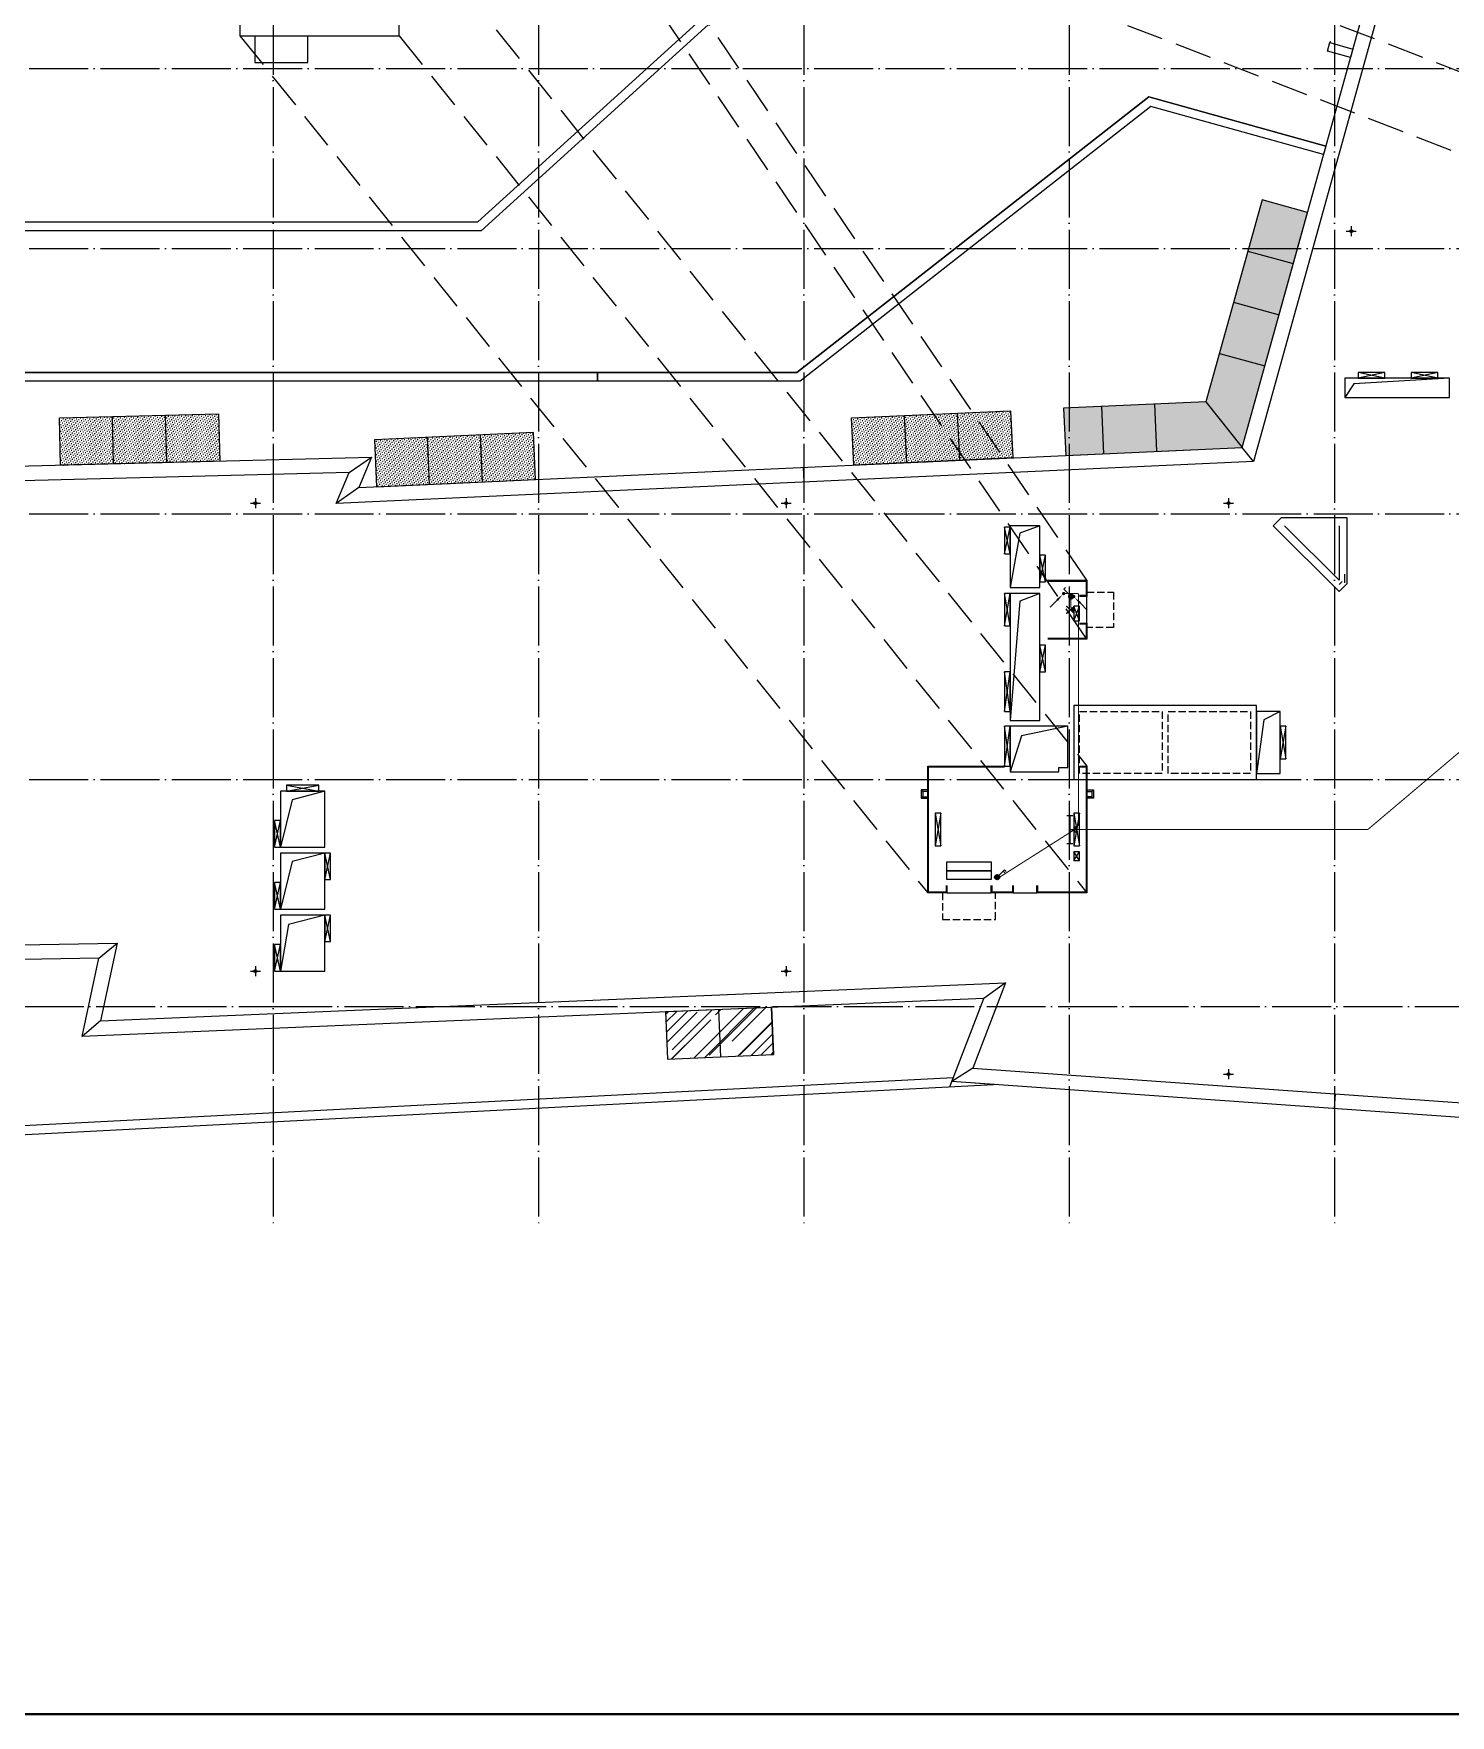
# Model space of a CAD drawing. Extents: x -288892 to 250096, y -100054 to 404668.
# Drawn here: x 51278 to 99325, y 243262 to 300285 of the extents above; entities that cross this region are included whole.
import ezdxf
from ezdxf.enums import TextEntityAlignment as Align
from ezdxf.xclip import XClip

# ---------------------------------------------------------------- set-up
doc = ezdxf.new("R2010")
doc.units = 0
doc.header["$LTSCALE"] = 1000
doc.header["$MEASUREMENT"] = 0
for name, pattern in [('104-14# 核心筒$0$DOTE', [2.42, 2, -0.2, 0.02, -0.2]), ('DASH', [0.35, 0.25, -0.1]), ('X-104 14#平面$0$DASH', [0.35, 0.25, -0.1])]:
    doc.linetypes.add(name, pattern=pattern)
doc.layers.get('0').update_dxf_attribs({"linetype": 'CONTINUOUS'})
for name, color, linetype in [('104-14# 核心筒$0$A_AXIS-轴线', 36, '104-14# 核心筒$0$DOTE'), ('EQUIP-照明', 3, 'CONTINUOUS'), ('LWIRE', 4, 'CONTINUOUS'), ('TEL_TEXT', 3, 'CONTINUOUS'), ('WIRE-应急', 2, 'DASH'), ('X-104 14#平面$0$02-TEXT_标注', 130, 'CONTINUOUS'), ('X-104 14#平面$0$A-C_玻璃幕墙', 140, 'CONTINUOUS'), ('X-104 14#平面$0$A-C_门', 150, 'CONTINUOUS'), ('X-104 14#平面$0$A-E_楼梯', 171, 'CONTINUOUS'), ('X-104 14#平面$0$A-O_分水线', 127, 'CONTINUOUS'), ('X-104 14#平面$0$A-O_屋面', 201, 'CONTINUOUS'), ('X-104 14#平面$0$A-SUR_保温', 222, 'CONTINUOUS'), ('X-104 14#平面$0$A-SUR_看线', 231, 'CONTINUOUS'), ('X-104 14#平面$0$A-TECH_暖通', 6, 'CONTINUOUS'), ('X-104 14#平面$0$A-TECH_电气', 240, 'CONTINUOUS'), ('X-104 14#平面$0$DOOR_FIRE', 220, 'CONTINUOUS'), ('X-104 14#平面$0$DUCT-新风管立管', 3, 'CONTINUOUS'), ('X-104 14#平面$0$EH_玻璃', 156, 'CONTINUOUS'), ('X-104 14#平面$0$SURFACE', 6, 'CONTINUOUS'), ('X-104 14#平面$0$图例', 7, 'CONTINUOUS')]:
    doc.layers.add(name, color=color, linetype=linetype)
doc.layers.add('X-104 14#平面$0$04-不打印_辅助线', color=165, linetype='CONTINUOUS', plot=False)
doc.layers.get('X-104 14#平面$0$A-O_分水线').off()
doc.styles.add('_TEL_DIM', font='SIMPLEX', dxfattribs={"width": 0.8, "height": 3.5, "bigfont": 'HZTXT'})
doc.styles.get("Standard").update_dxf_attribs({"font": 'gbenor.shx', "bigfont": 'gbcbig.shx'})
pattern_1 = [(45, (0, 0), (-28.0633, 84.189901), [0, -79.375])]

# ---------------------------------------------------------------- blocks, each defined once
blk = doc.blocks.new('图框-A1+1-4')
at = {"const_width": 0.5}
blk.add_lwpolyline([(976, 584), (25, 584), (25, 10), (976, 10)], close=True, dxfattribs=at)
blk = doc.blocks.new('104-14# 核心筒')
at = {"layer": '104-14# 核心筒$0$A_AXIS-轴线'}
for p, q in [((59400, 317834), (59400, 259755)), ((68400, 317834), (68400, 259755)), ((77400, 317834), (77400, 259755)), ((86400, 317834), (86400, 259755)), ((95400, 317834), (95400, 259755)), ((-9370, 299100), (120260, 299100)), ((-9370, 293000), (120260, 293000)), ((-9370, 284000), (120260, 284000)), ((-9370, 275000), (120260, 275000)), ((-9520, 267300), (59400, 267300)), ((59400, 267300), (120260, 267300))]:
    blk.add_line(p, q, dxfattribs=at)
blk = doc.blocks.new('X-104 14#平面$0$jtkjuyriuy')
h = blk.add_hatch()
h.set_pattern_fill('ANSI31', color=8, scale=30, angle=45)
h.set_pattern_definition([(90, (0, 0), (-47.625, 1e-14), [])])
h.paths.add_polyline_path([(-138, 138), (138, 138), (138, -138), (-138, -138)])
for points in [[(-168, 168), (168, 168), (168, -168), (-168, -168)], [(-138, 138), (138, 138), (138, -138), (-138, -138)]]:
    blk.add_lwpolyline(points, close=True)
at = {"layer": 'X-104 14#平面$0$04-不打印_辅助线'}
for p, q in [((-168, 0), (168, 0)), ((0, 168), (0, -168))]:
    blk.add_line(p, q, dxfattribs=at)
blk = doc.blocks.new('X-104 14#平面$0$ddddllll')
at = {"layer": 'X-104 14#平面$0$A-O_分水线'}
for p in [(71663, 24257), (34500, 15034), (52500, 15034), (67500, 15034), (34500, -829), (52500, -829), (67500, -4329)]:
    blk.add_blockref('X-104 14#平面$0$jtkjuyriuy', p, dxfattribs=at)
blk = doc.blocks.new('X-104 14#平面$0$000003333')
for centre in [(95963, 293585), (58800, 284363), (76800, 284363), (91800, 284363), (58800, 268500), (76800, 268500), (91800, 265000)]:
    blk.add_circle(centre, 50)
blk = doc.blocks.new('X-104 14#平面$0$A$C6C68079C')
at = {"layer": 'X-104 14#平面$0$图例'}
for p, q in [((91, 87), (145, 141)), ((91, -87), (145, -137))]:
    blk.add_line(p, q, dxfattribs=at)
for points in [[(-80, -137), (-80, 141), (145, 141), (145, -137)], [(-80, -87), (-80, 87), (91, 87), (91, -87)]]:
    blk.add_lwpolyline(points, close=True, dxfattribs=at)
blk = doc.blocks.new('*U1800')
blk.add_lwpolyline([(200, 0), (200, 300), (0, 300), (0, 0), (200, 0), (0, 300), (0, 0), (200, 300)])
blk = doc.blocks.new('*U1799')
blk.add_lwpolyline([(200, 0), (200, 500), (0, 500), (0, 0), (200, 0), (0, 500), (0, 0), (200, 500)])
blk = doc.blocks.new('X-104 14#平面$0$dd')
at = {"layer": 'X-104 14#平面$0$A-TECH_电气'}
for name, p in [('*U1799', (86613, -18723)), ('*U1800', (86613, -26854))]:
    blk.add_blockref(name, p, dxfattribs=at)
blk = doc.blocks.new('*U1803')
blk.add_lwpolyline([(200, 0), (200, 900), (0, 900), (0, 0), (200, 0), (0, 900), (0, 0), (200, 900)])
blk = doc.blocks.new('*U1812')
blk.add_lwpolyline([(200, 0), (200, 1100), (0, 1100), (0, 0), (200, 0), (0, 1100), (0, 0), (200, 1100)])
blk = doc.blocks.new('*U1813')
blk.add_lwpolyline([(200, 0), (200, 1350), (0, 1350), (0, 0), (200, 0), (0, 1350), (0, 0), (200, 1350)])
blk = doc.blocks.new('X-104 14#平面')
at = {"layer": 'X-104 14#平面$0$EH_玻璃'}
h = blk.add_hatch(dxfattribs=at)
h.set_pattern_fill('DOTS', color=256, scale=50, angle=45)
h.set_pattern_definition(pattern_1)
h.paths.add_polyline_path([(91035, 287801), (86210, 287581), (86282, 285983), (92266, 286255), (94479, 294220), (92937, 294648)])
h = blk.add_hatch(dxfattribs=at)
h.set_pattern_fill('DOTS', color=256, scale=50, angle=45)
h.set_pattern_definition(pattern_1)
h.paths.add_polyline_path([(79017, 287254), (84411, 287499), (84484, 285901), (79090, 285655)])
h = blk.add_hatch(dxfattribs=at)
h.set_pattern_fill('DOTS', color=256, scale=50, angle=45)
h.set_pattern_definition(pattern_1)
h.paths.add_polyline_path([(52192, 285654), (52151, 287254), (57550, 287390), (57590, 285790)])
h = blk.add_hatch(dxfattribs=at)
h.set_pattern_fill('DOTS', color=256, scale=50, angle=45)
h.set_pattern_definition([(45, (-16183.24, -736.73), (-28.0633, 84.189901), [0, -79.375])])
h.paths.add_polyline_path([(62834, 286517), (68228, 286762), (68301, 285164), (62906, 284918)])
h = blk.add_hatch(dxfattribs=at)
h.set_pattern_fill('AR-RROOF', color=256, scale=600, angle=45)
h.set_pattern_definition([(45, (-59.95, 89097.5), (646.5784, 1724.2092), [11430, -1524, 3810, -762]), (45, (387.3, 90083.5), (-1255.44, 177.809), [2286, -251.46, 4572, -571.5]), (45, (-248.53, 89824.9), (2440.8336, 3162.8462), [6096, -1066.8, 3048, -762])])
h.paths.add_polyline_path([(72709, 267114), (72776, 265515), (76373, 265666), (76306, 267264)])
for p, q in [((95550, 281752), (93702, 283600)), ((95550, 283600), (95550, 281752))]:
    blk.add_line(p, q)
for points in [[(95650, 281710), (95550, 281610)], [(95750, 281669), (95750, 281952)]]:
    blk.add_lwpolyline(points)
at = {"layer": 'X-104 14#平面$0$02-TEXT_标注', "linetype": 'X-104 14#平面$0$DASH', "ltscale": 5}
for points in [[(109150, 292550), (66000, 309185)], [(116350, 292550), (73200, 309185)], [(63676, 304510), (87000, 275450)], [(87000, 281750), (72474, 303121)], [(87000, 279750), (72474, 301122)], [(58276, 300210), (81600, 271150)], [(63676, 300210), (87000, 271150)]]:
    blk.add_lwpolyline(points, dxfattribs=at)
at = {"layer": 'X-104 14#平面$0$A-C_玻璃幕墙'}
blk.add_line((91492, 289445), (93033, 289017), dxfattribs=at)
for points in [[(91035, 287801), (86210, 287581), (86282, 285983), (92266, 286255), (94479, 294220), (92937, 294648)], [(68228, 286762), (62834, 286517), (62906, 284918), (68301, 285164)], [(72709, 267114), (72776, 265515), (76373, 265666), (76306, 267264)]]:
    blk.add_lwpolyline(points, close=True, dxfattribs=at)
for points in [[(92455, 292914), (93997, 292486)], [(91974, 291180), (93515, 290751)], [(79017, 287254), (84411, 287499), (84484, 285901), (79090, 285655), (79017, 287254)], [(82686, 285819), (82613, 287417)], [(87576, 286042), (87503, 287640)], [(89374, 286123), (89301, 287722)], [(91035, 287801), (92266, 286255)], [(52192, 285654), (52151, 287254), (57550, 287390), (57590, 285790), (52192, 285654)], [(53991, 285699), (53951, 287299)], [(55791, 285745), (55750, 287344)], [(80888, 285737), (80815, 287335)], [(64705, 285000), (64632, 286599)], [(66503, 285082), (66430, 286681)], [(85670, 281750), (87000, 281750), (87000, 281200), (86750, 281200)], [(85670, 281720), (86970, 281720), (86970, 281230), (86750, 281230)], [(86750, 280300), (87000, 280300), (87000, 279750), (85670, 279750)], [(86750, 280270), (86970, 280270), (86970, 279780), (85670, 279780)], [(82250, 271400), (82250, 271150), (81600, 271150), (81600, 275450), (84200, 275450)], [(86750, 275450), (87000, 275450), (87000, 271150), (85300, 271150), (85300, 271400)], [(82220, 271400), (82220, 271180), (81630, 271180), (81630, 275420), (84200, 275420)], [(86750, 275420), (86970, 275420), (86970, 271180), (85330, 271180), (85330, 271400)], [(84500, 271400), (84500, 271150), (83750, 271150), (83750, 271400)], [(84470, 271400), (84470, 271180), (83780, 271180), (83780, 271400)], [(74508, 267189), (74575, 265590)], [(76306, 267264), (76373, 265666)]]:
    blk.add_lwpolyline(points, dxfattribs=at)
at = {"layer": 'X-104 14#平面$0$A-C_门'}
for points in [[(82250, 272200), (83750, 272200), (83750, 271900), (82250, 271900)], [(82250, 271900), (83750, 271900), (83750, 271600), (82250, 271600)]]:
    blk.add_lwpolyline(points, close=True, dxfattribs=at)
at = {"layer": 'X-104 14#平面$0$A-E_楼梯'}
blk.add_lwpolyline([(95254, 300027), (95241, 299980)], dxfattribs=at)
at = {"layer": 'X-104 14#平面$0$A-O_屋面'}
for p, q in [((62308, 284891), (61541, 284356)), ((53550, 266811), (52927, 266285))]:
    blk.add_line(p, q, dxfattribs=at)
for points in [[(82350, 264577), (83500, 267566), (52927, 266285), (53491, 268940), (17309, 268308), (22065, 284895), (62738, 285920), (62308, 284891), (92266, 286255), (99427, 312025), (120742, 306095), (117563, 278400), (119297, 278014), (109062, 262868), (82418, 264754)], [(61979, 285401), (62738, 285920)], [(53491, 268940), (54111, 269451)], [(84240, 268097), (83500, 267566)], [(83127, 265205), (82418, 264754)]]:
    blk.add_lwpolyline(points, dxfattribs=at)
for points in [[(83127, 265205), (108810, 263387), (118472, 277686), (117015, 278010), (120196, 305727), (99775, 311409), (92650, 285772), (61541, 284356), (61979, 285401), (22445, 284404), (17976, 268820), (54111, 269451), (53550, 266811), (84240, 268097)], [(92750, 277500), (86550, 277500), (86550, 275000), (92750, 275000)]]:
    blk.add_lwpolyline(points, close=True, dxfattribs=at)
at = {"layer": 'X-104 14#平面$0$A-O_屋面', "ltscale": 5}
for points in [[(733, 290312), (145, 290436), (882, 293900), (66341, 293900), (83503, 309480), (87317, 308419), (85627, 302343), (85338, 302424), (86948, 308210), (83582, 309146), (66456, 293600), (1125, 293600), (501, 290668), (795, 290605)], [(95099, 296471), (95019, 296182), (89162, 297812), (77270, 288500), (70400, 288500), (70400, 288800), (77166, 288800), (89096, 298141)], [(5790, 276560), (8392, 288800), (70400, 288800), (70400, 288500), (8635, 288500), (6084, 276497)], [(2660, 277225), (-2632, 278350), (-6010, 262458), (40178, 264475), (39845, 262384), (83828, 264654), (82418, 264754), (82468, 264884), (40200, 262702), (40532, 264791), (-5636, 262775), (-2401, 277994), (2598, 276931)]]:
    blk.add_lwpolyline(points, close=True, dxfattribs=at)
for points in [[(96016, 299764), (95935, 299475), (95161, 299691), (95241, 299980), (96016, 299764)], [(95099, 296471), (89096, 298141), (77166, 288800), (8392, 288800), (5790, 276560), (2660, 277225), (-2632, 278350), (-6010, 262458), (40178, 264475), (39845, 262384), (83828, 264654)]]:
    blk.add_lwpolyline(points, dxfattribs=at)
at = {"layer": 'X-104 14#平面$0$A-O_屋面', "color": 1}
for points in [[(92650, 285772), (92266, 286255)], [(77409, 285078), (77386, 285578)], [(95414, 264335), (95379, 263836)]]:
    blk.add_lwpolyline(points, dxfattribs=at)
at = {"layer": 'X-104 14#平面$0$A-O_屋面', "linetype": 'X-104 14#平面$0$DASH'}
for points in [[(87000, 280150), (87000, 281350), (87900, 281350), (87900, 280150)], [(86750, 277300), (89550, 277300), (89550, 275200), (86750, 275200)], [(89750, 277300), (92550, 277300), (92550, 275200), (89750, 275200)]]:
    blk.add_lwpolyline(points, close=True, dxfattribs=at)
blk.add_lwpolyline([(82100, 271150), (82100, 270250), (83900, 270250), (83900, 271150)], dxfattribs=at)
at = {"layer": 'X-104 14#平面$0$A-SUR_保温'}
blk.add_lwpolyline([(58276, 300210), (63676, 300210), (63676, 304510), (58276, 304510)], close=True, dxfattribs=at)
blk.add_lwpolyline([(58776, 300210), (58776, 299310), (60576, 299310), (60576, 300210)], dxfattribs=at)
at = {"layer": 'X-104 14#平面$0$A-SUR_看线'}
for p, q in [((82250, 271150), (83750, 271150)), ((84500, 271150), (85300, 271150))]:
    blk.add_line(p, q, dxfattribs=at)
at = {"layer": 'X-104 14#平面$0$DOOR_FIRE'}
blk.add_line((87000, 280300), (87000, 281200), dxfattribs=at)
at = {"layer": 'X-104 14#平面$0$DUCT-新风管立管'}
for points in [[(99300, 288600), (95750, 288600), (95750, 287950), (99300, 287950), (99300, 288600), (96046, 288408), (95750, 287950)], [(93550, 277300), (92750, 277300), (92750, 275200), (93550, 275200), (93550, 277300), (93000, 277021), (92750, 275200)], [(86350, 276800), (84400, 276800), (84400, 275250), (86050, 275250), (86050, 275400), (86350, 275400), (86350, 276800), (84775, 276475), (84400, 275250)], [(61150, 274600), (59650, 274600), (59650, 272700), (61150, 272700), (61150, 274600), (60049, 274310), (59650, 272700)], [(61150, 272500), (59650, 272500), (59650, 270600), (61150, 270600), (61150, 272500), (60049, 272210), (59650, 270600)], [(61150, 270400), (59650, 270400), (59650, 268500), (61150, 268500), (61150, 270400), (59922, 270078), (59650, 268500)]]:
    blk.add_lwpolyline(points, dxfattribs=at)
for points, elevation in [([(85400, 283600), (84400, 283600), (84400, 281500), (85400, 281500), (85400, 283600), (84729, 283344), (84400, 281500)], 3000), ([(85400, 281300), (84400, 281300), (84400, 277000), (85400, 277000), (85400, 281300), (84729, 281044), (84400, 277000)], 6000)]:
    blk.add_lwpolyline(points, dxfattribs=dict(at, elevation=elevation))
at = {"layer": 'X-104 14#平面$0$SURFACE'}
blk.add_lwpolyline([(95820, 281640), (95820, 283870), (93590, 283870), (93320, 283600), (95550, 281370)], close=True, dxfattribs=at)
at = {"xscale": 150, "yscale": 150, "zscale": 150}
blk.add_blockref('图框-A1+1-4', (-18433, 241800), dxfattribs=at)
ref = blk.add_blockref('104-14# 核心筒', (0, 0))
XClip(ref).set_block_clipping_path([(-38664.3623821461, -25500), (139216.5485069363, 330900)])
for name, p in [('X-104 14#平面$0$ddddllll', (24300, 269329)), ('X-104 14#平面$0$000003333', (0, 0)), ('X-104 14#平面$0$dd', (-63, 299100))]:
    blk.add_blockref(name, p)
at = {"color": 5, "xscale": -1}
blk.add_blockref('X-104 14#平面$0$A$C6C68079C', (81520, 274500), dxfattribs=at)
at = {"color": 5}
blk.add_blockref('X-104 14#平面$0$A$C6C68079C', (87080, 274500), dxfattribs=at)
at = {"layer": 'X-104 14#平面$0$A-TECH_暖通'}
for name, p, rotation in [('*U1803', (97100, 288600), 90), ('*U1803', (98900, 288600), 90), ('*U1812', (93750, 276800), 180), ('*U1812', (59850, 274800), 270), ('*U1812', (82050, 273850), 180), ('*U1812', (86750, 273850), 180)]:
    blk.add_blockref(name, p, dxfattribs=dict(at, rotation=rotation))
for name, p in [('*U1803', (84200, 282650)), ('*U1803', (85400, 281700)), ('*U1812', (84200, 280200)), ('*U1803', (85400, 278650)), ('*U1813', (84200, 277300, 6000)), ('*U1813', (84200, 275450)), ('*U1803', (59450, 272700)), ('*U1803', (61150, 271600)), ('*U1803', (59450, 270600)), ('*U1803', (61150, 269500)), ('*U1803', (59450, 268500))]:
    blk.add_blockref(name, p, dxfattribs=at)
blk = doc.blocks.new('$equip$00001963')
for p, q in [((0.15, 0.36), (0.62, 0.83)), ((0.51, 0.72), (0.65, 0.58)), ((0.62, 0.83), (0.77, 0.69))]:
    blk.add_line(p, q)
blk.add_circle((0, 0.21), 0.208)
for p in [(-0.21, 0.21), (0, 0.42), (0, 0), (0.21, 0.21)]:
    blk.add_point(p)
for points in [[(-0.18, 0.31), (0.18, 0.31), (-0.21, 0.21), (0.21, 0.21)], [(-0.18, 0.1), (0.18, 0.1), (-0.21, 0.21), (0.21, 0.21)], [(-0.1, 0.39), (0.1, 0.39), (-0.18, 0.31), (0.18, 0.31)], [(-0.1, 0.03), (0.1, 0.03), (-0.18, 0.1), (0.18, 0.1)], [(0, 0.42), (0, 0.42), (-0.1, 0.39), (0.1, 0.39)], [(0, 0), (0, 0), (-0.1, 0.03), (0.1, 0.03)]]:
    blk.add_solid(points)
at = {"layer": 'TEL_TEXT', "style": '_TEL_DIM', "flags": 1}
blk.add_attdef('A', text='', height=0.00002, dxfattribs=at).set_placement((0, 0), align=Align.MIDDLE_CENTER)
blk = doc.blocks.new('$equip$00001164')
for p, q in [((-1.2, 0.66), (-1.2, 0.16)), ((-1.2, 0.41), (1.2, 0.41)), ((0, 0.41), (0, 0)), ((0, 0), (0, 0)), ((1.2, 0.66), (1.2, 0.16))]:
    blk.add_line(p, q)
at = {"const_width": 0.14}
for points in [[(-1.2, 0.41), (1.2, 0.41)], [(-0.28, 0), (0.28, 0)]]:
    blk.add_lwpolyline(points, dxfattribs=at)
for p in [(-1.2, 0.41), (0, 0.41), (0, 0), (1.2, 0.41)]:
    blk.add_point(p)
at = {"flags": 9}
blk.add_attdef('A', (0, 0), '', height=0.00002, dxfattribs=at)
blk = doc.blocks.new('$TelecSys$00000081')
for p, q in [((0.1, 0.1), (0.1, 0.1)), ((-1.15, -1.15), (-0.55, -0.55)), ((-0.1, -0.1), (-0.1, -0.1))]:
    blk.add_line(p, q)
at = {"const_width": 0.142}
blk.add_lwpolyline([(0.07, 0, 1), (-0.07, 0, 1)], format="xyb", close=True, dxfattribs=at)
blk.add_solid([(-0.62, -0.48), (-0.48, -0.62), (-0.1, -0.1)])
at = {"width": 0.8, "flags": 9}
blk.add_attdef('A', (0, 0), '', height=0.00002, rotation=180, dxfattribs=at)
blk = doc.blocks.new('$equip$00001962')
for p, q in [((0.15, 0.36), (0.63, 0.83)), ((0.63, 0.83), (0.77, 0.69))]:
    blk.add_line(p, q)
blk.add_circle((0, 0.21), 0.208)
for p in [(-0.21, 0.21), (0, 0.42), (0, 0), (0.21, 0.21)]:
    blk.add_point(p)
for points in [[(-0.18, 0.31), (0.18, 0.31), (-0.21, 0.21), (0.21, 0.21)], [(-0.18, 0.1), (0.18, 0.1), (-0.21, 0.21), (0.21, 0.21)], [(-0.1, 0.39), (0.1, 0.39), (-0.18, 0.31), (0.18, 0.31)], [(-0.1, 0.03), (0.1, 0.03), (-0.18, 0.1), (0.18, 0.1)], [(0, 0.42), (0, 0.42), (-0.1, 0.39), (0.1, 0.39)], [(0, 0), (0, 0), (-0.1, 0.03), (0.1, 0.03)]]:
    blk.add_solid(points)
at = {"layer": 'TEL_TEXT', "style": '_TEL_DIM', "flags": 1}
blk.add_attdef('A', text='', height=0.00002, dxfattribs=at).set_placement((0, 0), align=Align.MIDDLE_CENTER)
blk = doc.blocks.new('$equip$00001154')
for p, q in [((0, 0.28), (0, -0.28)), ((0, 0.28), (0.57, -0.28)), ((0.57, 0.28), (0, -0.28))]:
    blk.add_line(p, q)
for p in [(0, 0), (0.28, 0), (0.57, 0.28), (0.57, -0.28)]:
    blk.add_point(p)
blk.add_solid([(0, -0.28), (0.28, 0), (0, 0.28)])
at = {"layer": 'TEL_TEXT', "style": '_TEL_DIM', "flags": 1}
blk.add_attdef('A', text='', height=0.00002, dxfattribs=at).set_placement((0, 0), align=Align.MIDDLE_CENTER)

msp = doc.modelspace()

# ---------------------------------------------------------------- linework, layer by layer
at = {"layer": 'WIRE-应急', "linetype": 'DASH', "const_width": 35}
for points in [[(86215, 281300), (86711, 281300)], [(86462, 280775), (86446, 281122)], [(86711, 273451), (86711, 281300)], [(96528, 273300), (103508, 279200)], [(86585, 273300), (84037, 271683)], [(86585, 273300), (86711, 273451)], [(86585, 273300), (96528, 273300)]]:
    msp.add_lwpolyline(points, dxfattribs=at)

# ---------------------------------------------------------------- block references
msp.add_blockref('X-104 14#平面', (0, 0))
at = {"layer": 'EQUIP-照明', "xscale": 400, "yscale": 400, "zscale": 400}
for name, p, rotation in [('$equip$00001962', (86550, 281200), 90), ('$equip$00001154', (86550, 280750), 180), ('$equip$00001164', (86585, 273300), 90)]:
    msp.add_blockref(name, p, dxfattribs=dict(at, rotation=rotation))
msp.add_blockref('$equip$00001963', (83954, 271600), dxfattribs=at)
at = {"layer": 'LWIRE', "yscale": 400, "zscale": 400}
for p, xscale in [((86211, 281300), 400), ((86550, 281200), -400)]:
    msp.add_blockref('$TelecSys$00000081', p, dxfattribs=dict(at, xscale=xscale))

doc.saveas('drawing.dxf')
